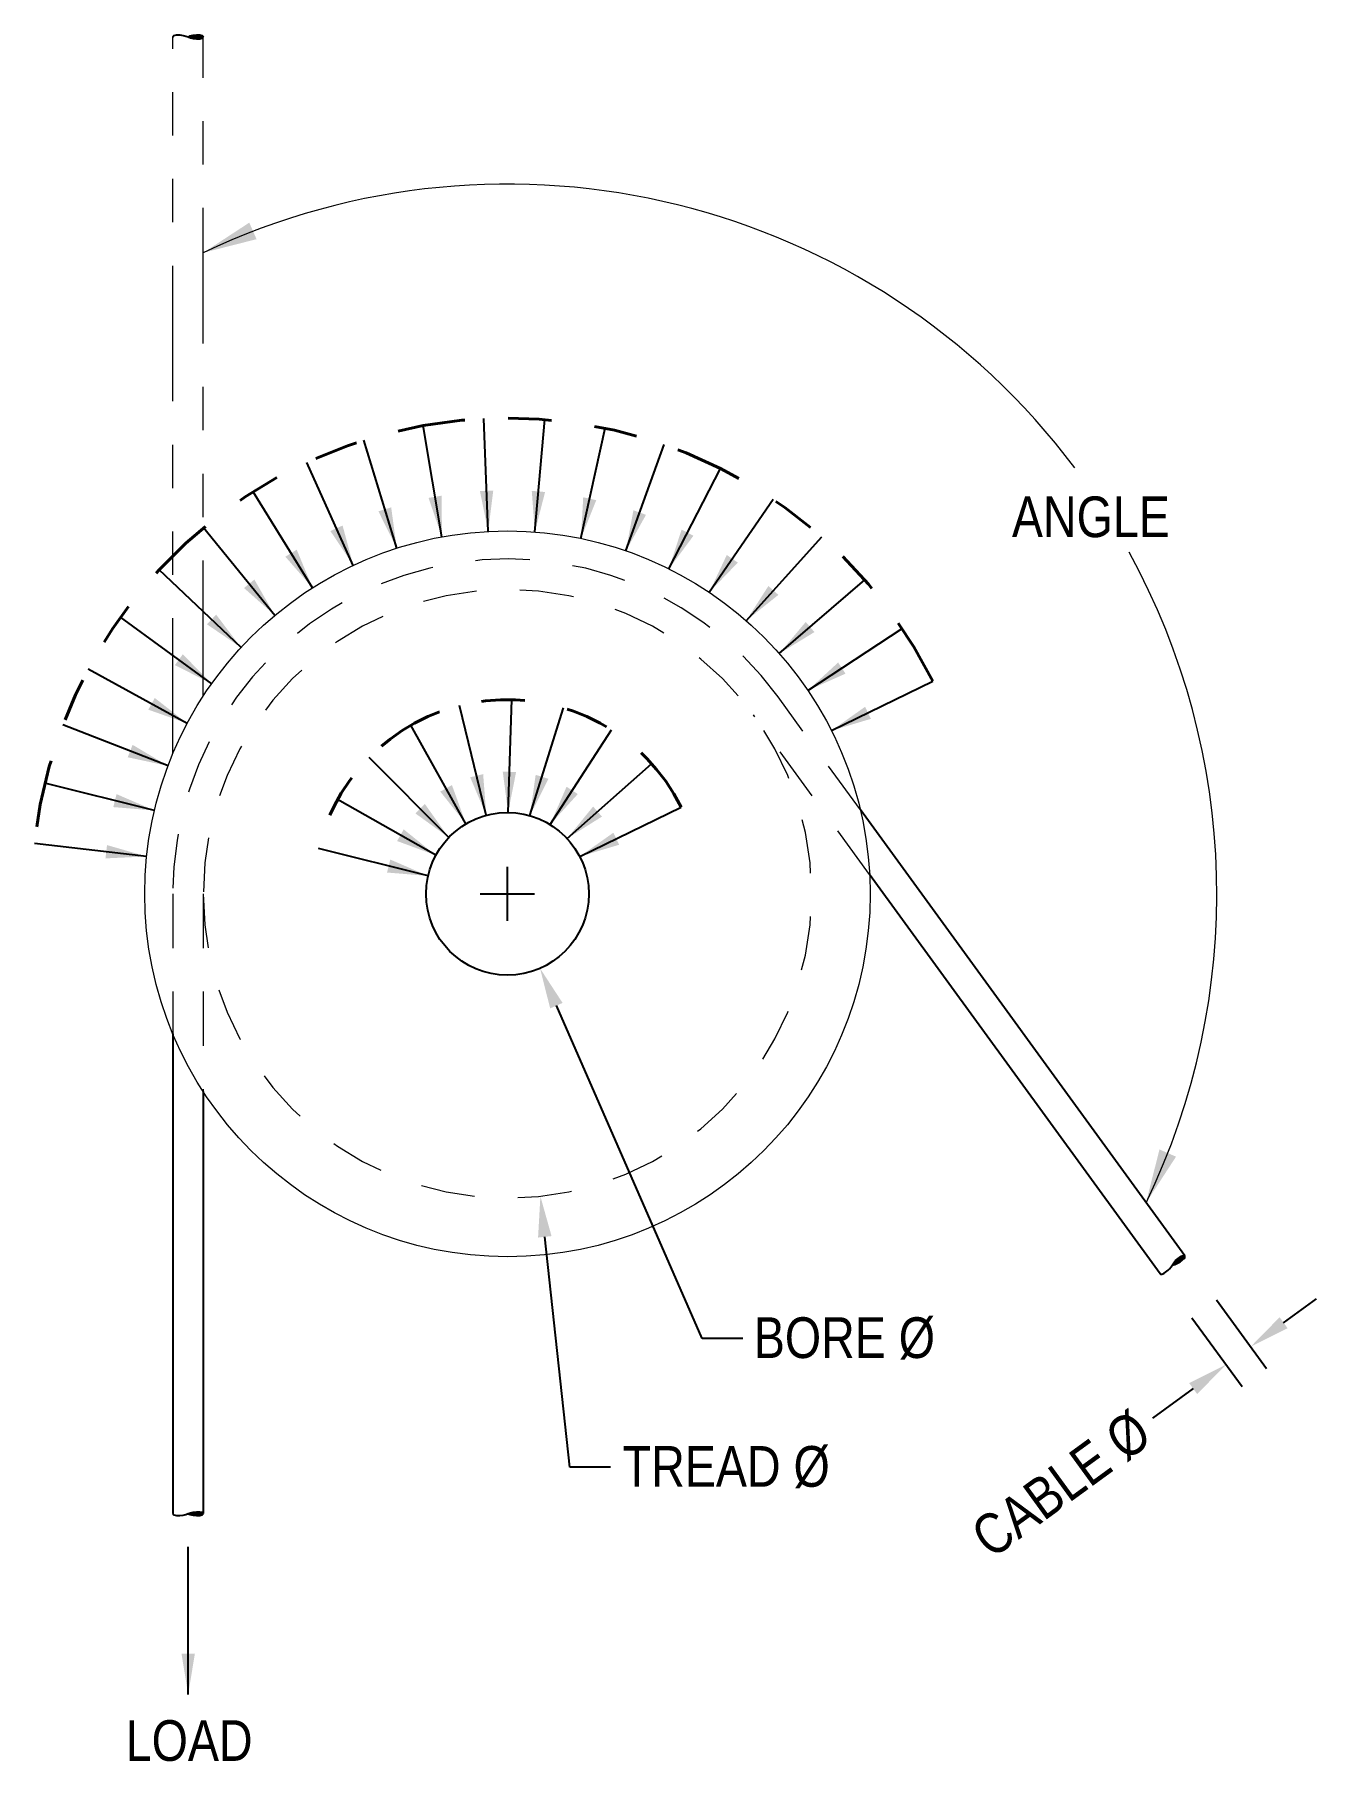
# Paper-space layout 'Pulleys' of a CAD drawing. Header units: inches. Extents: x 6.12 to 9.08, y 4.95 to 8.93.
import ezdxf

# ---------------------------------------------------------------- set-up
doc = ezdxf.new("R2010")
doc.units = ezdxf.units.IN
doc.header["$MEASUREMENT"] = 0
for name, pattern in [('HIDDEN', [0.375, 0.25, -0.125]), ('HIDDEN2', [0.1875, 0.125, -0.0625]), ('PHANTOM', [2.5, 1.25, -0.25, 0.25, -0.25, 0.25, -0.25])]:
    doc.linetypes.add(name, pattern=pattern)
for name, color, linetype, lineweight in [('..02 - Light', 142, 'Continuous', 9), ('..04 - Hidden', 44, 'HIDDEN', 9), ('..04 - Hidden2', 44, 'HIDDEN2', 9), ('..06 - Phantom', 234, 'PHANTOM', 9), ('..07 - Section Cut', 230, 'PHANTOM', 40), ('..09 - Hatch', 8, 'Continuous', 9)]:
    doc.layers.add(name, color=color, linetype=linetype, lineweight=lineweight)
doc.styles.add('prg 01 - Text', font='ARIALN.TTF', dxfattribs={"height": 0.125})
doc.styles.add('prg 02 - Labels', font='ARIALN.TTF', dxfattribs={"height": 0.1875})
doc.styles.add('prg 03 - Standard', font='ARIALN.TTF')
doc.styles.get("Standard").update_dxf_attribs({"font": 'arial.ttf'})
doc.dimstyles.new('prg - inch - 16', dxfattribs={"dimtxt": 0.125, "dimasz": 0.125, "dimexe": 0.0625, "dimexo": 0.125, "dimgap": 0.03125, "dimtad": 0, "dimdec": 4, "dimzin": 3, "dimdsep": 46, "dimlunit": 4, "dimtxsty": 'prg 03 - Standard', "dimcen": 0.0625, "dimclrd": 256, "dimclre": 256, "dimclrt": 256, "dimadec": 0, "dimazin": 2, "dimtfac": 1, "dimtdec": 4, "dimtofl": 0, "dimtmove": 0, "dimatfit": 3, "dimfxl": 1, "dimfrac": 1, "dimtolj": 1, "dimtzin": 0, "dimarcsym": 1})
doc.dimstyles.new('prg - inch - 16$3', dxfattribs={"dimtxt": 0.125, "dimasz": 0.125, "dimexe": 0.0625, "dimexo": 0.125, "dimgap": 0.03125, "dimtad": 0, "dimtih": 1, "dimtoh": 1, "dimdec": 4, "dimzin": 3, "dimdsep": 46, "dimlunit": 4, "dimtxsty": 'prg 03 - Standard', "dimcen": 0.0625, "dimclrd": 256, "dimclre": 256, "dimclrt": 256, "dimadec": 0, "dimazin": 2, "dimtfac": 1, "dimtdec": 4, "dimtofl": 0, "dimtmove": 0, "dimatfit": 3, "dimfxl": 1, "dimfrac": 2, "dimtolj": 1, "dimtzin": 0, "dimarcsym": 1})
doc.dimstyles.get("Standard").update_dxf_attribs({"dimtxt": 0.18, "dimasz": 0.18, "dimexe": 0.18, "dimexo": 0.0625, "dimgap": 0.09, "dimtad": 0, "dimtih": 1, "dimtoh": 1, "dimdec": 4, "dimzin": 0, "dimdsep": 46, "dimtxsty": 'Standard', "dimcen": 0.09, "dimadec": 0, "dimazin": 0, "dimtfac": 1, "dimtdec": 4, "dimtofl": 0, "dimtmove": 0, "dimatfit": 3, "dimfxl": 1, "dimtolj": 1, "dimtzin": 0, "dimarcsym": 0})

# ---------------------------------------------------------------- blocks, each defined once
blk = doc.blocks.new('*U36')
at = {"linetype": 'Continuous', "lineweight": 9}
h = blk.add_hatch(dxfattribs=at)
h.set_pattern_fill('ANSI31', color=8, scale=0.028805)
h.set_pattern_definition([(45, (0.3588295, 1.087908), (-0.002545983, 0.002545983), [])])
edge = h.paths.add_edge_path()
edge.add_spline(control_points=[(0.188, 0), (0.188, 0.014), (0.127, 0.014), (0.102, 0.004), (0.093, 0)], knot_values=[2.080712, 2.080712, 2.080712, 2.080712, 3.347913, 4.093861, 4.093861, 4.093861, 4.093861], degree=3, periodic=0)
edge.add_spline(control_points=[(0.093, 0), (0.102, -0.004), (0.127, -0.014), (0.188, -0.014), (0.188, 0)], knot_values=[2.080712, 2.080712, 2.080712, 2.080712, 2.826661, 4.093861, 4.093861, 4.093861, 4.093861], degree=3, periodic=0)
for points, knots in [([(0, 0), (0, 0.014), (0.081, 0.014), (0.106, -0.014), (0.188, -0.014), (0.188, 0)], [0, 0, 0, 0, 1.383731, 2.826661, 4.093861, 4.093861, 4.093861, 4.093861]), ([(0.093, 0), (0.102, 0.004), (0.127, 0.014), (0.188, 0.014), (0.188, 0)], [2.080712, 2.080712, 2.080712, 2.080712, 2.826661, 4.093861, 4.093861, 4.093861, 4.093861])]:
    blk.add_open_spline(points, degree=3, knots=knots)
blk = doc.blocks.new('*D44')
at = {"layer": '..02 - Light', "lineweight": -2, "transparency": 16777216}
for p, q in [((7.2123, 6.8912), (7.2123, 7.0162)), ((7.1498, 6.9537), (7.2748, 6.9537)), ((7.661, 5.9293), (7.3251, 6.6961)), ((7.7548, 5.9293), (7.661, 5.9293))]:
    blk.add_line(p, q, dxfattribs=at)
at = {"layer": '..02 - Light', "transparency": 16777216}
blk.add_solid([(7.3394, 6.7024), (7.3108, 6.6898), (7.2875, 6.782)], dxfattribs=at)
at = {"layer": 'Defpoints', "color": 0, "transparency": 16777216}
for p in [(7.137, 7.1255), (7.2875, 6.782)]:
    blk.add_point(p, dxfattribs=at)
at = {"layer": '..02 - Light', "transparency": 16777216, "insert": (7.9891, 5.9293), "char_height": 0.09375, "attachment_point": 5, "style": 'prg 03 - Standard'}
blk.add_mtext('\\A1;BORE Ø', dxfattribs=at)
blk = doc.blocks.new('*D45')
at = {"layer": '..02 - Light', "lineweight": -2, "transparency": 16777216}
for p, q in [((7.2123, 6.8912), (7.2123, 7.0162)), ((7.1498, 6.9537), (7.2748, 6.9537)), ((7.3564, 5.6326), (7.2985, 6.1634)), ((7.4501, 5.6326), (7.3564, 5.6326))]:
    blk.add_line(p, q, dxfattribs=at)
at = {"layer": '..02 - Light', "transparency": 16777216}
blk.add_solid([(7.314, 6.1651), (7.2829, 6.1617), (7.2883, 6.2566)], dxfattribs=at)
at = {"layer": 'Defpoints', "color": 0, "transparency": 16777216}
for p in [(7.1363, 7.6508), (7.2883, 6.2566)]:
    blk.add_point(p, dxfattribs=at)
at = {"layer": '..02 - Light', "transparency": 16777216, "insert": (7.7168, 5.6326), "char_height": 0.09375, "attachment_point": 5, "style": 'prg 03 - Standard'}
blk.add_mtext('\\A1;TREAD Ø', dxfattribs=at)
blk = doc.blocks.new('*D52')
at = {"layer": '..02 - Light', "lineweight": -2, "transparency": 16777216}
for p, q in [((8.8472, 6.0183), (8.9626, 5.8597)), ((9.0017, 5.9654), (9.0775, 6.0206)), ((8.7904, 5.9769), (8.9058, 5.8184)), ((8.7932, 5.8137), (8.6995, 5.7455))]:
    blk.add_line(p, q, dxfattribs=at)
at = {"layer": '..02 - Light', "transparency": 16777216}
for points in [[(8.9925, 5.9781), (9.0109, 5.9528), (8.9259, 5.9103)], [(8.784, 5.8264), (8.8024, 5.8011), (8.869, 5.8689)]]:
    blk.add_solid(points, dxfattribs=at)
at = {"layer": 'Defpoints', "color": 0, "transparency": 16777216}
for p in [(8.7737, 6.1194), (8.7168, 6.078), (8.9259, 5.9103)]:
    blk.add_point(p, dxfattribs=at)
at = {"layer": '..02 - Light', "transparency": 16777216, "insert": (8.4896, 5.5928), "char_height": 0.09375, "attachment_point": 5, "rotation": 36.0445, "style": 'prg 03 - Standard'}
blk.add_mtext('\\A1;CABLE Ø', dxfattribs=at)
blk = doc.blocks.new('*U47')
at = {"layer": '..09 - Hatch'}
blk.add_leader([(-0.1726, -0.0861), (0.0614, 0.0278)], dimstyle='prg - inch - 16', override={"dimscale": 0, "dimasz": 0.09375, "dimgap": 0.03125, "dimtad": 0}, dxfattribs=at)
blk = doc.blocks.new('*U48')
at = {"color": 0, "linetype": 'ByBlock', "lineweight": -2, "transparency": 16777216}
for p, rotation in [((7.1584, 7.9815), 66.31578947368376), ((7.2907, 7.9799), 58.94736842105224), ((6.8988, 7.934), 81.05263157894687), ((7.0271, 7.9661), 73.68421052631531), ((7.4216, 7.9614), 51.57894736842076), ((7.5491, 7.9262), 44.21052631578928), ((6.7756, 7.8856), 88.42105263157836), ((7.6711, 7.875), 36.84210526315772), ((6.6597, 7.822), 95.78947368420985), ((7.7854, 7.8085), 29.47368421052621), ((6.5529, 7.7439), 103.1578947368415), ((7.8903, 7.7279), 22.10526315789469), ((6.457, 7.6528), 110.526315789473), ((6.3736, 7.5502), 117.8947368421046), ((7.984, 7.6346), 14.7368421052631), ((8.065, 7.53), 7.368421052631505), ((6.304, 7.4377), 125.2631578947362), ((6.2495, 7.3172), 132.6315789473677), ((6.2108, 7.1908), 139.9999999999992), ((6.1887, 7.0604), 147.3684210526307)]:
    blk.add_blockref('*U47', p, dxfattribs=dict(at, rotation=rotation))
blk.add_blockref('*U47', (8.1318, 7.4159), dxfattribs=at)
blk = doc.blocks.new('*U49')
at = {"layer": '..09 - Hatch'}
blk.add_leader([(-0.7529, -0.3762), (-0.5189, -0.2624)], dimstyle='prg - inch - 16', override={"dimscale": 0, "dimasz": 0.09375, "dimgap": 0.03125, "dimtad": 0}, dxfattribs=at)
blk = doc.blocks.new('*U51')
at = {"color": 0, "linetype": 'ByBlock', "lineweight": -2, "transparency": 16777216}
for p, rotation in [((6.9553, 7.9503), 77.77777777777757), ((7.2319, 7.9827), 62.22222222222208), ((7.5071, 7.9397), 46.66666666666657), ((6.6974, 7.8448), 93.3333333333331), ((7.7608, 7.8245), 31.11111111111109), ((6.4773, 7.6741), 108.8888888888886), ((7.9742, 7.6455), 15.55555555555556), ((6.311, 7.4506), 124.4444444444442), ((6.2108, 7.1908), 139.9999999999997)]:
    blk.add_blockref('*U49', p, dxfattribs=dict(at, rotation=rotation))
blk.add_blockref('*U49', (8.1318, 7.4159), dxfattribs=at)

psp = doc.layouts.new('Pulleys')

# ---------------------------------------------------------------- linework, layer by layer
at = {"layer": '..02 - Light'}
for start, end in [(36.88164, 115.39245), (334.19656, 28.78463)]:
    psp.add_arc((7.21228, 6.95372), 1.63532, start, end, dxfattribs=at)
for points in [[(6.63386, 8.46223), (6.51103, 8.43105), (6.61711, 8.50038)], [(8.75367, 6.34809), (8.68454, 6.24189), (8.71549, 6.36477)]]:
    psp.add_solid(points, dxfattribs=at)
at = {"layer": '..04 - Hidden', "ltscale": 0.5, "extrusion": (-1.22465e-16, 0, -1)}
psp.add_circle((-7.21228, 6.95372), 0.70125, dxfattribs=at)
at = {"layer": '..04 - Hidden2'}
for p, q in [((8.0259, 7.14696), (7.83613, 7.40771)), ((8.04736, 6.99797), (7.77928, 7.36634)), ((6.44072, 6.95372), (6.44072, 6.63122)), ((6.51103, 6.95372), (6.51103, 6.49813))]:
    psp.add_line(p, q, dxfattribs=at)
psp.add_arc((7.21228, 6.95372), 0.77156, 36.04455, 180, dxfattribs=at)
at = {"layer": '..06 - Phantom', "ltscale": 0.25}
for p, q in [((6.44072, 7.27621), (6.44072, 8.92841)), ((6.51103, 7.40931), (6.51103, 8.92841))]:
    psp.add_line(p, q, dxfattribs=at)
at = {"layer": '..07 - Section Cut', "ltscale": 0.125}
for radius, start, end in [(1.09646, 26.5398, 173.90822), (0.44771, 26.50321, 166.50321)]:
    psp.add_arc((7.21228, 6.95372), radius, start, end, dxfattribs=at)
for p, q in [((8.7737, 6.11938), (8.0259, 7.14696)), ((8.71684, 6.07801), (8.04736, 6.99797)), ((6.44072, 6.63122), (6.44072, 5.52556)), ((6.51103, 6.49813), (6.51103, 5.52556))]:
    psp.add_line(p, q)
at = {"color": 0, "linetype": 'Continuous', "lineweight": 0}
psp.add_circle((7.21228, 6.95372), 0.83625, dxfattribs=at)
psp.add_circle((7.21228, 6.95372), 0.1875)
psp.add_point((7.21228, 6.95372))

# ---------------------------------------------------------------- block references
at = {"xscale": 0.375, "yscale": 0.375, "zscale": 0.375}
psp.add_blockref('*U36', (6.44072, 8.92841), dxfattribs=at)
for name in ['*U48', '*U51']:
    psp.add_blockref(name, (0, 0))
at = {"xscale": -0.375, "yscale": 0.375, "zscale": 0.375}
for p, rotation in [((8.71684, 6.07801), 216.0445496153509), ((6.44072, 5.52556), 180)]:
    psp.add_blockref('*U36', p, dxfattribs=dict(at, rotation=rotation))

# ---------------------------------------------------------------- texts
at = {"layer": '..02 - Light'}
for s, style, p in [('ANGLE', 'prg 01 - Text', (8.37534, 7.77562)), ('LOAD', 'prg 02 - Labels', (6.33232, 4.95583))]:
    psp.add_text(s, height=0.09375, dxfattribs=dict(at, style=style)).set_placement(p)

# ---------------------------------------------------------------- dimensions: what is measured, and where the dimension line sits
for p1, p2, text, picture, middle in [((7.13625, 7.65083), (7.28831, 6.2566), 'TREAD Ø', '*D45', (7.71682, 5.63265)), ((7.13705, 7.12546), (7.28751, 6.78197), 'BORE Ø', '*D44', (7.98911, 5.9293))]:
    dim = psp.add_diameter_dim_2p(p1=p1, p2=p2, text=text, dimstyle='prg - inch - 16$3', override={"dimtxt": 0.09375, "dimasz": 0.09375}, dxfattribs=at)
    dim.commit()
    dim.dimension.update_dxf_attribs({"geometry": picture, "text_midpoint": middle, "dimtype": 163})
dim = psp.add_linear_dim(base=(8.92587, 5.91027), p1=(8.71684, 6.07801), p2=(8.7737, 6.11938), angle=36.04455, text='CABLE Ø', dimstyle='prg - inch - 16', override={"dimtxt": 0.09375, "dimasz": 0.09375}, dxfattribs=at)
dim.commit()
dim.dimension.update_dxf_attribs({"geometry": '*D52', "text_midpoint": (8.48959, 5.59277), "dimtype": 161})

# ---------------------------------------------------------------- leaders
psp.add_leader([(6.47627, 5.109), (6.47627, 5.449)], dimstyle='Standard', override={"dimasz": 0.09375, "dimgap": 0.09, "dimtad": 0, "dimfrac": 2}, dxfattribs=at)

doc.saveas('drawing.dxf')
